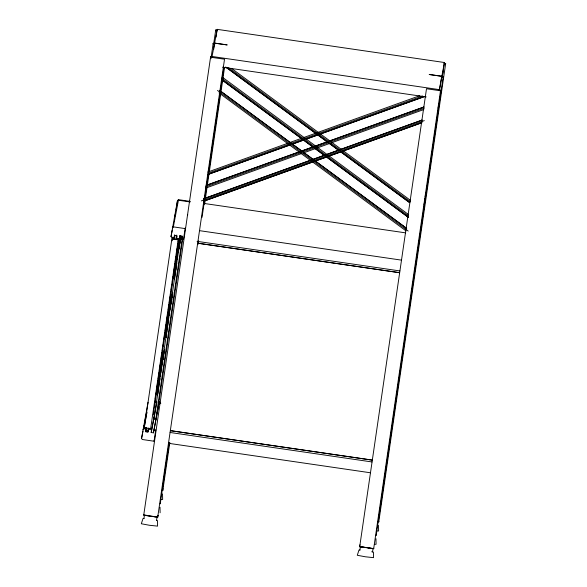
<?xml version="1.0" encoding="UTF-8"?>
<svg xmlns="http://www.w3.org/2000/svg" width="587" height="587" viewBox="0 0 587 587"><rect width="100%" height="100%" fill="white"/><g stroke="black" fill="none" stroke-linecap="round" stroke-linejoin="round"><path stroke-width="0.88" d="M158.189 385.329L157.103 392.021L157.573 395.036L157.067 392.219L158.152 385.366M157.712 388.433L157.492 389.959L157.815 387.86M158.182 389.1C158.761 379.107 159.4 368.225 162.966 358.811M160.589 368.218L161.242 363.624L162.54 361.078L160.787 372.84L159.767 373.537L157.888 386.752M168.836 311.433L169.973 309.914L170.949 303.413L169.658 305.966L168.836 311.433L165.512 334.355L165.982 337.371L165.475 334.561L169.313 309.136M163.127 358.29C163.964 353.55 160.823 362.59 161.454 363.691M169.658 305.966L169.005 310.552M162.54 356.83L161.843 361.46L162.54 356.83L163.509 354.922M169.43 308.285L170.091 303.699L171.382 301.146L170.993 303.64L169.76 305.798L169.261 309.166M163.942 352.655L162.973 354.563L162.423 358.393M164.698 349.749L163.399 352.303L162.504 358.584M166.987 326.24L166.774 327.759L167.001 326.291M171.815 298.886L170.516 301.432L169.012 311.888M174.669 277.959C174.053 284.328 173.767 269.338 174.977 270.035M171.976 298.357C172.813 293.625 169.672 302.665 170.296 303.758M174.574 276.029L174.537 273.102M179.108 247.56L179.365 245.748L178.066 248.301L174.544 272.302L175.175 274.254L174.398 279.705M157.573 395.036L159.928 378.74L159.04 378.498L157.72 387.633L158.351 389.585M170.729 301.491L171.382 296.905L172.351 294.99M174.75 272.361L175.183 269.301M176.298 260.907L178.177 248.132L179.409 245.975L179.791 243.48L178.499 246.034L176.518 259.755M172.783 292.722L171.815 294.637L170.795 301.769M178.235 248.396L178.896 243.965L180.224 241.22L178.932 243.766L178.279 248.36M165.982 337.371L168.337 321.074L167.456 320.832L166.128 329.967L166.759 331.919M180.657 238.953L179.365 241.499L178.822 245.322M177.89 251.412L179.754 239.437L181.09 236.686L179.798 239.239L179.138 243.825M179.079 244.948L180.224 236.972L180.877 235.695M424.108 204.819L424.357 203.021M424.731 200.321L424.988 198.523M425.237 196.718L425.494 194.921M158.571 383.898L158.791 382.372M166.554 328.5L166.994 325.44L165.908 332.293L166.121 330.767L166.488 332.455M159.114 380.868L159.334 379.334M167.64 322.439L167.42 323.973L167.596 322.292M175.506 267.804L175.836 265.507M159.972 372.452L160.464 369.062M159.011 380.838L159.378 378.292M159.554 376.421L159.906 373.97M160.126 372.818L161.087 366.229M167.119 324.589L167.603 321.199M167.728 320.385L168.821 312.526M175.403 267.775L175.777 265.229M176.019 263.534L176.379 261.09M159.686 376.876L159.98 374.154M160.911 368.108L161.154 366.471M161.396 364.813L161.763 362.267M161.946 361.695L162.313 359.156M167.794 320.627L168.227 318.367M168.396 316.488L168.748 314.038M169.093 312.071L169.327 310.442M169.68 307.992L169.929 306.297M176.452 261.266L176.085 263.812L176.394 261.963M176.687 259.637L176.929 258.009M177.186 255.859L177.545 253.408M177.861 251.962L178.155 249.204L177.215 255.33M160.295 372.701L160.53 371.072M161.462 365.026L161.704 363.39M170.237 304.88L170.479 303.185M177.355 255.741L177.597 254.105M177.934 252.139L178.169 250.51M178.338 248.631L178.712 246.092M161.542 365.209L161.777 363.573M170.311 305.093L170.546 303.464M175.175 274.254L176.753 263.409L175.865 263.167L178.066 248.301M154.161 440.668L154.058 441.226L142.333 439.509L141.562 438.482L148.056 402.286M174.134 237.456L174.031 238.014L171.778 237.684L171.008 236.649L177.501 200.453L178.536 199.683L190.254 201.4M144.329 427.74L171.896 238.828L178.206 239.753L150.639 428.657L144.329 427.74L146.611 427.923L146.068 431.599L147.873 431.863L148.416 428.187L150.639 428.657M177.501 200.453L176.078 210.021M172.211 240.795L172.739 237.163M148.526 428.803L148.027 432.061L145.767 431.731L146.273 428.473M174.031 238.014L174.427 235.306L176.68 235.636L176.782 235.079M174.148 239.158L174.662 235.629L176.467 235.893L175.939 239.496M180.033 235.688L179.439 238.799L176.283 238.344L176.68 235.636M176.504 239.716L177.032 236.084M155.262 398.896L155.526 397.083M155.797 395.271L156.193 392.549M156.458 390.729L156.722 388.917M156.986 387.104L157.382 384.382M157.646 382.563L157.91 380.75M158.174 378.931L158.571 376.208M158.842 374.396L159.106 372.584M159.37 370.764L159.635 368.952M159.899 367.139L160.295 364.417M160.559 362.597L160.823 360.785M161.087 358.965L161.484 356.243M161.748 354.431L162.019 352.618M162.283 350.799L162.68 348.076M162.944 346.264L163.208 344.452M163.472 342.632L163.736 340.82M164 339L164.397 336.278M164.661 334.465L164.932 332.653M165.196 330.833L165.593 328.111M165.857 326.299L166.121 324.486M166.385 322.667L166.781 319.944M167.046 318.132L167.31 316.312M167.574 314.5L167.838 312.688M168.242 309.965L168.506 308.146M168.77 306.333L169.034 304.521M169.298 302.701L169.694 299.979M169.959 298.167L170.223 296.347M170.487 294.535L170.883 291.812M171.155 290L171.419 288.18M171.683 286.368L171.947 284.556M172.343 281.833L172.607 280.014M172.871 278.201L173.136 276.382M173.4 274.569L173.796 271.847M174.06 270.035L174.332 268.215M174.596 266.403L174.992 263.68M175.256 261.868L175.52 260.048M175.784 258.236L176.049 256.416M176.445 253.694L176.709 251.882M176.973 250.069L177.245 248.25M177.509 246.437L177.905 243.715M178.169 241.903L178.433 240.083M179.02 238.227L153.236 415.046M156.083 418.935L153.434 432.846L151.182 432.524L156.487 404.039M159.767 373.537L161.242 363.624M176.085 262.022L173.884 276.895M179.439 238.799L179.945 235.541M158.967 380.053L161.674 361.365M166.73 326.82L168.109 317.42M168.322 316.305L170.501 302.107M176.401 260.584L174.765 271.686M176.731 258.64L176.973 256.981M158.314 384.485L159.4 377.786M159.525 376.957L160.009 373.648M160.339 371.703L160.581 370.052M160.823 368.394L161.154 365.459M167.163 324.552L167.552 321.896M167.816 320.12L168.175 317.633M168.484 316.202L168.726 314.544M168.99 312.387L169.357 309.899M169.606 308.19L169.995 305.526M176.592 259.975L176.951 257.488M177.281 255.543L177.523 253.892M160.317 372.209L160.559 370.551M160.889 368.614L161.131 366.956M161.065 366.736L161.719 362.304M167.853 320.517L168.117 318.741M169.159 312.277L169.401 310.626M169.665 308.461L169.907 306.81M170.171 305.035L170.56 302.371M177.839 252.454L178.199 249.974M178.448 248.257L178.712 246.481M179.013 245.102L179.277 243.326M159.745 376.803L160.002 375.027M161.498 364.476L161.755 362.7M162.056 361.321L163.399 352.303M169.738 308.681L169.981 307.023M178.514 248.536L178.756 246.878M182.3 237.845L155.826 419.301L154.029 419.037L180.759 235.769M153.434 432.846L159.011 402.961L160.816 403.225M183.606 238.836L183.496 239.393L181.699 239.129L182.087 236.429L179.835 236.099M158.409 405.749L182.77 238.792M158.747 404.766L159.011 402.961M154.058 441.226L155.738 429.853L155.636 430.41L153.831 430.146M183.496 239.393L185.184 228.027L185.074 228.585L173.356 226.868L172.321 227.639M157.91 515.826L158.006 515.32L157.698 517.228L143.727 515.188L210.638 56.66L211.995 56.858L211.9 57.365L217.197 29.35L444.432 62.516L444.3 63.418M210.938 58.715L213.191 43.299L214.541 43.497M143.925 518.615L144.453 515.012L155.43 516.773M213.631 44.157L215.722 30.003L217.469 30.253M213.646 49.462L214.563 43.159L227.206 44.928L214.578 43.086M216.045 37.098L216.97 30.751L215.62 30.561L215.722 30.003M217.065 30.253L217.197 29.35M156.553 520.456L157.081 516.853M157.698 517.228L224.52 59.206L210.535 57.218L210.638 56.66M169.181 442.664L160.251 503.859L160.354 503.301M198.127 244.251L198.611 240.868M204.57 200.064L202.045 217.344M204.731 198.949L220.176 93.047M220.441 91.234L223.896 67.586M169.819 442.503L162.782 490.563L162.893 490.006M204.562 204.342L205.105 200.607M205.369 198.795L207.086 187.018M207.343 185.301L208.935 174.332M209.324 171.697L220.705 93.7M220.969 91.895L224.542 67.41M373.772 548.192L373.67 548.75L359.692 546.71L426.5 88.74L440.477 90.78L440.58 90.222L439.23 90.024L439.135 90.53L444.432 62.516M359.89 550.136L360.418 546.534M373.046 548.375L372.518 551.978L371.696 551.729M442.224 77.513L444.205 63.924L445.555 64.115L445.665 63.557L443.919 63.308M373.67 548.75L440.58 90.222M441.776 76.662L443.134 76.86L376.216 535.381L376.318 534.823M445.665 63.557L378.747 522.085L378.857 521.527M175.506 267.995L175.755 266.307M158.373 384.749L158.747 382.218M161.286 364.571L161.66 362.04M170.685 301.527L171.382 296.905M176.188 264.047L176.438 262.36M179.402 242.438L180.224 236.972M162.151 360.036L162.973 354.563M170.993 300.104L171.815 294.637M159.114 381.058L159.363 379.378M178.03 248.499L179.314 245.982L178.382 252.249L177.245 253.767M178.177 248.132L178.499 246.034M174.317 274.628L174.64 272.529M174.787 272.163L175.073 270.262M179.365 241.499L179.042 243.605L180.275 241.448M169.76 305.798L170.091 303.699M170.516 301.432L170.193 303.53L171.653 299.869M170.949 299.165L170.626 301.263L171.859 299.113M162.107 359.097L161.785 361.196L163.017 359.039M157.925 387.691L158.152 386.224M158.49 384.595L158.681 383.326M180.495 239.944L179.842 243.715L178.609 245.865M163.883 354.511L164.103 353.007M436.368 120.012L436.64 118.207M438.137 108.25L438.416 106.445M439.369 100.106L439.641 98.3M171.008 236.649L172.248 230.126M172.571 228.424L172.901 226.721M174.948 215.957L175.271 214.262M173.356 226.868L178.536 199.683M171.896 238.828L178.206 239.753M174.302 236.605L174.625 234.895M213.191 43.299L213.081 43.856L214.827 44.106M176.283 238.344L176.716 236.077M141.562 438.482L142.971 431.1M143.778 426.844L144.109 425.135M144.373 423.719L144.695 422.024M145.026 420.329L145.349 418.634M146.156 414.393L146.479 412.698M142.876 429.471L143.91 428.701L146.449 415.361M146.721 413.938L147.043 412.243M181.699 239.129L182.286 236.018M145.767 431.731L146.523 427.762M146.068 431.599L146.757 428.011M187.62 215.238L187.73 214.666M148.049 430.968L148.386 429.17M148.129 431.504L148.452 429.801M156.648 403.188L156.758 402.631L154.388 402.286M151.182 432.524L153.721 419.177M153.831 418.604L154.315 416.066M154.029 419.037L154.513 416.499M158.923 402.212L160.427 402.433M156.575 416.388L158.615 405.668M143.727 515.188L143.83 514.63M160.456 502.457L160.552 501.951M162.981 489.213L163.076 488.714M439.472 90.655L441.813 76.251L429.178 74.483L441.798 76.325M441.974 77.535L443.119 71.526M443.134 76.86L443.024 77.418L441.277 77.161M359.692 546.71L359.794 546.152M359.897 545.308L359.992 544.802M180.187 237.17L180.833 235.915M179.329 241.705L180.613 239.188M178.463 246.232L179.747 243.722M171.778 294.835L172.739 292.95M171.345 297.103L172.307 295.217M170.912 299.37L172.196 296.853M170.479 301.63L171.771 299.121M170.047 303.897L171.338 301.388M169.621 306.165L170.905 303.648M163.362 352.501L164.654 349.991M162.929 354.768L164.221 352.251M162.504 357.028L163.465 355.15M162.071 359.295L163.355 356.786M161.638 361.563L162.922 359.053L162.584 361.306L161.352 363.463M161.205 363.83L162.489 361.313M180.011 238.498L181.266 236.231M171.169 298.423L172.424 296.164M169.87 305.225L170.707 303.714M162.328 358.356L163.575 356.096M161.029 365.151L161.865 363.647M179.901 239.07L181.134 236.913M179.468 241.338L180.708 239.18M177.744 250.4L178.976 248.242M171.492 296.736L172.314 295.298M171.059 299.003L172.292 296.846M169.335 308.065L170.568 305.908M163.076 354.401L163.898 352.963M162.643 356.669L163.472 355.23M162.217 358.928L163.45 356.779M160.919 365.73L162.151 363.573M160.42 369.098L161.557 367.579M176.592 258.207L177.612 257.517M168.183 315.872L169.195 315.175M207.864 172.042L287.916 143.221M289.64 142.604L301.703 138.209M303.413 137.644L419.624 95.754M208.26 173.18L289.171 144.057M290.895 143.433L302.943 139.097M304.668 138.473L422.596 96.019M290.448 144.776L207.82 174.522L290.44 144.828M292.172 144.16L303.362 140.132M306.803 138.892L317.993 134.863M320.575 133.931L424.731 96.437M292.165 144.211L304.213 139.875M305.937 139.251L424.717 96.488M206.991 185.074L299.091 151.916M300.808 151.299L312.864 146.955L221.563 79.561M314.581 146.339L423.902 106.981M206.118 185.441L299.942 151.659M301.659 151.042L423.887 107.039M205.648 186.886L301.197 152.488M302.914 151.872L424.284 108.177M206.052 187.972L301.608 153.523M303.325 152.958L423.843 109.52M203.579 198.758L310.31 160.332M312.893 159.4L422.214 120.049L203.572 198.81M201.378 200.879L424.32 120.621M312.834 161.939L203.52 201.29L422.141 122.639M314.559 161.315L421.29 122.896M161.528 499.464L162.65 499.464L162.533 493.924M144.02 518.482L143.023 518.482L141.335 523.758L149.392 525.262L157.565 526.128L157.455 520.588L156.516 520.302M377.492 530.986L378.615 530.986L378.498 525.446M374.961 544.281L376.076 544.281L375.966 538.741M359.985 549.997L358.995 550.004L357.3 555.28L365.356 556.784L373.53 557.65L373.42 552.11L372.481 551.824M372.173 548.375L361.24 546.783M212.032 56.462L439.267 89.628M222.48 67.189L426.184 96.921M203.821 203.418L405.712 232.878M178.426 200.24L190.151 201.957M199.558 230.662L401.449 260.129M197.078 241.338L399.872 270.937M399.622 272.669L197.731 243.201L399.608 272.742M156.7 401.743L154.865 401.625L157.118 401.948M158.505 402.007L160.302 402.271M170.391 430.616L372.29 460.083M170.377 430.682L372.268 460.149M170.12 432.487L372.004 461.954M143.91 428.701L146.163 429.031M148.416 429.354L151.578 429.816M168.542 443.302L370.426 472.77M145.084 515.335L149.597 515.988M152.304 516.384L157.712 517.176M359.699 546.658L365.107 547.444M367.814 547.84L372.327 548.5M159.473 376.238L160.354 376.472M231.461 68.349L330.136 141.115M331.604 142.201L341.179 149.259M342.654 150.345L410.394 200.299M228.548 67.696L328.691 141.548M330.899 143.177L340.467 150.235M341.942 151.321L410.423 201.818M226.384 67.483L315.483 133.183M317.692 134.812L327.26 141.871M329.468 143.499L338.31 150.015M340.519 151.644L409.733 202.691L340.504 151.703M225.635 66.991L339.037 150.617M222.238 77.11L327.524 154.814M328.991 155.9L408.523 214.548M221.519 78.144L326.078 155.254M327.546 156.34L408.545 216.067M314.346 147.975L324.648 155.577M326.864 157.206L408.596 217.483M221.556 79.612L324.64 155.628M326.115 156.714L408.581 217.535M313.201 159.444L219.685 90.486L406.71 228.46M314.676 160.53L405.984 227.866M217.498 90.435L408.207 231.073M219.017 92.929L406.035 230.904M175.153 268.068L175.902 269.22M166.745 325.734L167.493 326.886M158.329 383.399L159.077 384.551M174.214 274.789L174.588 276.404M174.104 275.369L174.655 277.893M165.688 333.034L166.238 335.559M157.279 390.7L157.83 393.224M174.361 274.43L174.618 275.817M173.928 276.69L174.442 279.471M157.962 387.493L158.226 388.88M160.002 507.219L160.112 512.759M175.829 266.307L175.616 267.833L175.843 266.366"/></g></svg>
